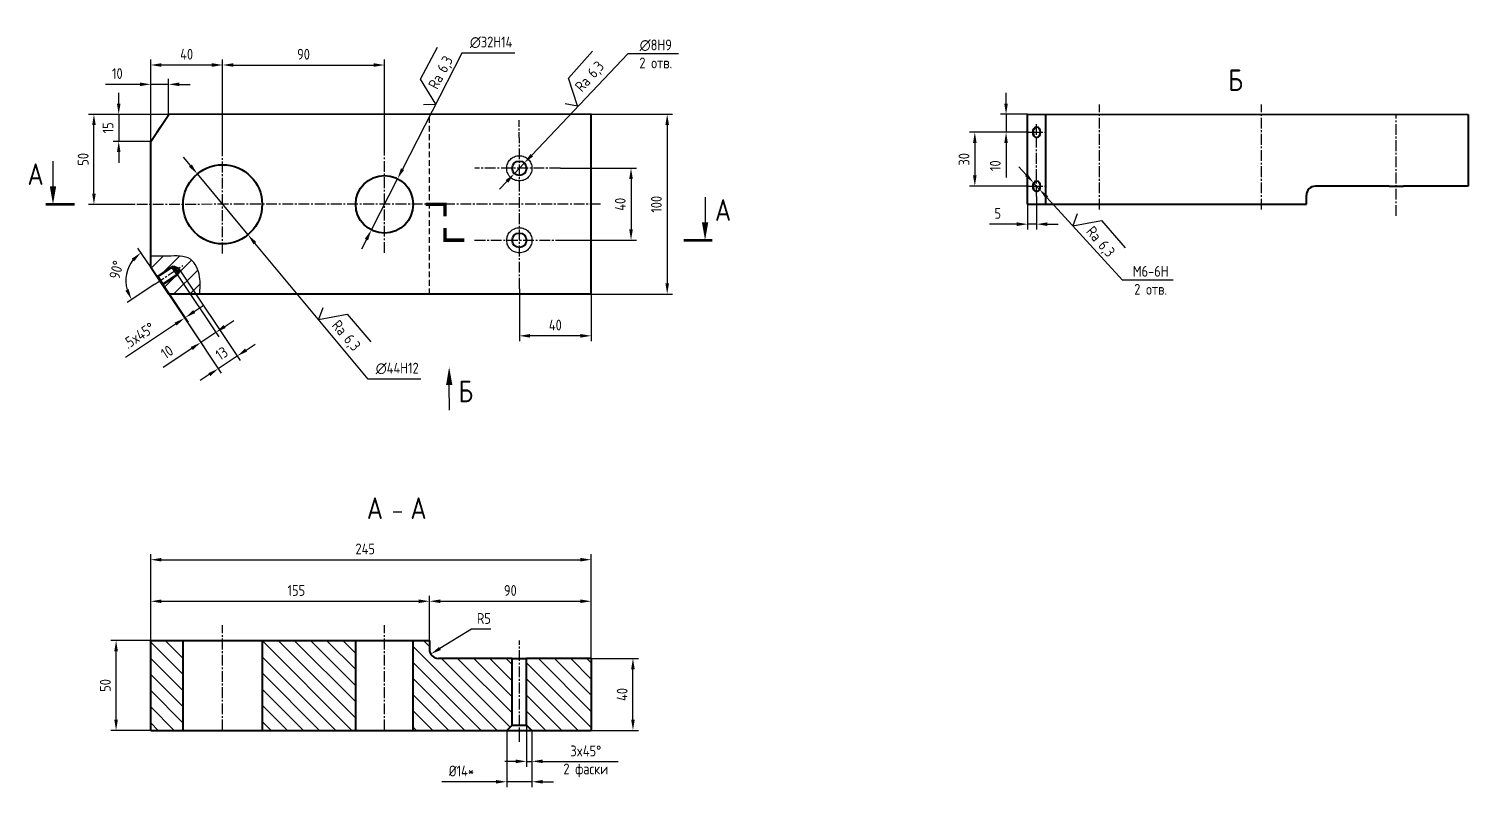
# Model space of a CAD drawing. Header units: millimetres. Extents: x 7762 to 12405, y -3692 to -3213.
# Drawn here: x 9303 to 10103, y -3692 to -3271 of the extents above; entities that cross this region are included whole.
import ezdxf
from ezdxf.enums import TextEntityAlignment as Align

# ---------------------------------------------------------------- set-up
doc = ezdxf.new("R2010")
doc.units = ezdxf.units.MM
doc.linetypes.add('CENTER2', pattern=[1.125, 0.75, -0.125, 0.125, -0.125])
doc.linetypes.add('HIDDEN', pattern=[9.525, 6.35, -3.175])
for name, color, linetype in [('Bord', 1, 'Continuous'), ('CEN2', 5, 'CENTER2'), ('Dim', 7, 'Continuous'), ('Hatch', 250, 'Continuous'), ('Hide', 250, 'HIDDEN'), ('Text', 3, 'Continuous'), ('Textb', 6, 'Continuous')]:
    doc.layers.add(name, color=color, linetype=linetype)
doc.layers.add('Cont', color=6, linetype='Continuous', lineweight=40)
doc.styles.add('GOST2_304', font='cs_gost2304.shx', dxfattribs={"oblique": 15})
doc.styles.add('Style1', font='romans.shx', dxfattribs={"width": 0.8})
doc.dimstyles.new('Dia_2', dxfattribs={"dimscale": 2, "dimtxt": 3, "dimasz": 3, "dimexe": 1.25, "dimexo": 0, "dimgap": 1.5, "dimtad": 2, "dimtoh": 1, "dimtxsty": 'Style1', "dimcen": 2.5, "dimclrt": 3, "dimadec": 0, "dimazin": 0, "dimtfac": 1, "dimtmove": 1, "dimatfit": 3, "dimfxl": 1, "dimarcsym": 0})
doc.dimstyles.new('LIN_2', dxfattribs={"dimscale": 2, "dimtxt": 3, "dimasz": 3, "dimexe": 1.5, "dimexo": 0, "dimgap": 1.5, "dimtad": 1, "dimzin": 13, "dimdsep": 46, "dimtxsty": 'Style1', "dimcen": 0, "dimclrt": 3, "dimadec": 0, "dimazin": 0, "dimtfac": 1, "dimtmove": 0, "dimatfit": 0, "dimfxl": 1, "dimtolj": 1, "dimtzin": 13, "dimarcsym": 0})
pattern_1 = [(135, (9167.9026, -3202.74), (-4.49013, -4.49013), [])]

# ---------------------------------------------------------------- blocks, each defined once
blk = doc.blocks.new('*D167')
at = {"layer": 'Defpoints', "color": 0, "transparency": 16777216}
for p in [(9615.42, -3620.85), (9638.59, -3620.85), (9615.42, -3660.85)]:
    blk.add_point(p, dxfattribs=at)
at = {"layer": 'Dim', "color": 0, "lineweight": -2, "transparency": 16777216}
for p, q in [((9615.42, -3620.85), (9641.59, -3620.85)), ((9638.59, -3654.85), (9638.59, -3626.85)), ((9615.42, -3660.85), (9641.59, -3660.85))]:
    blk.add_line(p, q, dxfattribs=at)
at = {"layer": 'Dim', "color": 0, "transparency": 16777216}
for points in [[(9637.59, -3626.85), (9639.59, -3626.85), (9638.59, -3620.85)], [(9637.59, -3654.85), (9639.59, -3654.85), (9638.59, -3660.85)]]:
    blk.add_solid(points, dxfattribs=at)
at = {"layer": 'Dim', "color": 3, "transparency": 16777216, "insert": (9632.59, -3640.85), "char_height": 6, "attachment_point": 5, "rotation": 90, "style": 'Style1'}
blk.add_mtext('\\A1;40', dxfattribs=at)
blk = doc.blocks.new('*D168')
at = {"layer": 'Defpoints', "color": 0, "transparency": 16777216}
for p in [(9525.42, -3589.06), (9370.42, -3610.85), (9525.42, -3610.85)]:
    blk.add_point(p, dxfattribs=at)
at = {"layer": 'Dim', "color": 0, "lineweight": -2, "transparency": 16777216}
for p, q in [((9370.42, -3610.85), (9370.42, -3586.06)), ((9376.42, -3589.06), (9519.42, -3589.06)), ((9525.42, -3610.85), (9525.42, -3586.06))]:
    blk.add_line(p, q, dxfattribs=at)
at = {"layer": 'Dim', "color": 0, "transparency": 16777216}
for points in [[(9376.42, -3588.06), (9376.42, -3590.06), (9370.42, -3589.06)], [(9519.42, -3588.06), (9519.42, -3590.06), (9525.42, -3589.06)]]:
    blk.add_solid(points, dxfattribs=at)
at = {"layer": 'Dim', "color": 3, "transparency": 16777216, "insert": (9451.41, -3583.06), "char_height": 6, "attachment_point": 5, "style": 'Style1'}
blk.add_mtext('\\A1;155', dxfattribs=at)
blk = doc.blocks.new('*D169')
at = {"layer": 'Defpoints', "color": 0, "transparency": 16777216}
for p in [(9351.18, -3610.85), (9370.42, -3610.85), (9370.42, -3660.85)]:
    blk.add_point(p, dxfattribs=at)
at = {"layer": 'Dim', "color": 0, "lineweight": -2, "transparency": 16777216}
for p, q in [((9370.42, -3610.85), (9348.18, -3610.85)), ((9351.18, -3654.85), (9351.18, -3616.85)), ((9370.42, -3660.85), (9348.18, -3660.85))]:
    blk.add_line(p, q, dxfattribs=at)
at = {"layer": 'Dim', "color": 0, "transparency": 16777216}
for points in [[(9350.18, -3616.85), (9352.18, -3616.85), (9351.18, -3610.85)], [(9350.18, -3654.85), (9352.18, -3654.85), (9351.18, -3660.85)]]:
    blk.add_solid(points, dxfattribs=at)
at = {"layer": 'Dim', "color": 3, "transparency": 16777216, "insert": (9345.18, -3635.85), "char_height": 6, "attachment_point": 5, "rotation": 90, "style": 'Style1'}
blk.add_mtext('\\A1;50', dxfattribs=at)
blk = doc.blocks.new('*D170')
at = {"layer": 'Defpoints', "color": 0, "transparency": 16777216}
for p in [(9615.42, -3589.06), (9525.42, -3610.85), (9615.42, -3620.85)]:
    blk.add_point(p, dxfattribs=at)
at = {"layer": 'Dim', "color": 0, "lineweight": -2, "transparency": 16777216}
for p, q in [((9525.42, -3610.85), (9525.42, -3586.06)), ((9531.42, -3589.06), (9609.42, -3589.06)), ((9615.42, -3620.85), (9615.42, -3586.06))]:
    blk.add_line(p, q, dxfattribs=at)
at = {"layer": 'Dim', "color": 0, "transparency": 16777216}
for points in [[(9531.42, -3588.06), (9531.42, -3590.06), (9525.42, -3589.06)], [(9609.42, -3588.06), (9609.42, -3590.06), (9615.42, -3589.06)]]:
    blk.add_solid(points, dxfattribs=at)
at = {"layer": 'Dim', "color": 3, "transparency": 16777216, "insert": (9570.42, -3583.06), "char_height": 6, "attachment_point": 5, "style": 'Style1'}
blk.add_mtext('\\A1;90', dxfattribs=at)
blk = doc.blocks.new('*D171')
at = {"layer": 'Defpoints', "color": 0, "transparency": 16777216}
for p in [(9615.42, -3565.97), (9370.42, -3610.85), (9615.42, -3620.85)]:
    blk.add_point(p, dxfattribs=at)
at = {"layer": 'Dim', "color": 0, "lineweight": -2, "transparency": 16777216}
for p, q in [((9370.42, -3610.85), (9370.42, -3562.97)), ((9376.42, -3565.97), (9609.42, -3565.97)), ((9615.42, -3620.85), (9615.42, -3562.97))]:
    blk.add_line(p, q, dxfattribs=at)
at = {"layer": 'Dim', "color": 0, "transparency": 16777216}
for points in [[(9376.42, -3564.97), (9376.42, -3566.97), (9370.42, -3565.97)], [(9609.42, -3564.97), (9609.42, -3566.97), (9615.42, -3565.97)]]:
    blk.add_solid(points, dxfattribs=at)
at = {"layer": 'Dim', "color": 3, "transparency": 16777216, "insert": (9489.71, -3559.97), "char_height": 6, "attachment_point": 5, "style": 'Style1'}
blk.add_mtext('\\A1;245', dxfattribs=at)
blk = doc.blocks.new('*D172')
at = {"layer": 'Defpoints', "color": 0, "transparency": 16777216}
for p in [(9579.42, -3657.85), (9582.42, -3660.85), (9579.42, -3678.02)]:
    blk.add_point(p, dxfattribs=at)
at = {"layer": 'Dim', "color": 0, "lineweight": -2, "transparency": 16777216}
for p, q in [((9579.42, -3657.85), (9579.42, -3681.02)), ((9582.42, -3660.85), (9582.42, -3681.02)), ((9573.42, -3678.02), (9567.42, -3678.02)), ((9579.42, -3678.02), (9582.42, -3678.02)), ((9588.42, -3678.02), (9630.37, -3678.02))]:
    blk.add_line(p, q, dxfattribs=at)
at = {"layer": 'Dim', "color": 0, "transparency": 16777216}
for points in [[(9573.42, -3677.02), (9573.42, -3679.02), (9579.42, -3678.02)], [(9588.42, -3677.02), (9588.42, -3679.02), (9582.42, -3678.02)]]:
    blk.add_solid(points, dxfattribs=at)
at = {"layer": 'Dim', "color": 3, "transparency": 16777216, "insert": (9612.39, -3678.02), "char_height": 6, "attachment_point": 5, "style": 'Style1'}
blk.add_mtext('\\A1;3x45%%D\\P2 фаски', dxfattribs=at)
blk = doc.blocks.new('*D173')
at = {"layer": 'Defpoints', "color": 0, "transparency": 16777216}
for p in [(9568.42, -3660.85), (9582.42, -3660.85), (9568.42, -3689.38)]:
    blk.add_point(p, dxfattribs=at)
at = {"layer": 'Dim', "color": 0, "lineweight": -2, "transparency": 16777216}
for p, q in [((9568.42, -3660.85), (9568.42, -3692.38)), ((9582.42, -3660.85), (9582.42, -3692.38)), ((9562.42, -3689.38), (9532.32, -3689.38)), ((9582.42, -3689.38), (9568.42, -3689.38)), ((9588.42, -3689.38), (9594.42, -3689.38))]:
    blk.add_line(p, q, dxfattribs=at)
at = {"layer": 'Dim', "color": 0, "transparency": 16777216}
for points in [[(9562.42, -3688.38), (9562.42, -3690.38), (9568.42, -3689.38)], [(9588.42, -3688.38), (9588.42, -3690.38), (9582.42, -3689.38)]]:
    blk.add_solid(points, dxfattribs=at)
at = {"layer": 'Dim', "color": 3, "transparency": 16777216, "insert": (9543.21, -3683.38), "char_height": 6, "attachment_point": 5, "style": 'Style1'}
blk.add_mtext('\\A1;%%C14*', dxfattribs=at)
blk = doc.blocks.new('*D174')
at = {"layer": 'Defpoints', "color": 0, "transparency": 16777216}
for p in [(9530.42, -3615.85), (9534.69, -3613.24)]:
    blk.add_point(p, dxfattribs=at)
at = {"layer": 'Dim', "color": 0, "lineweight": -2, "transparency": 16777216}
for p, q in [((9548.82, -3604.63), (9531.28, -3615.32)), ((9559.59, -3604.63), (9548.82, -3604.63))]:
    blk.add_line(p, q, dxfattribs=at)
at = {"layer": 'Dim', "color": 0, "transparency": 16777216}
blk.add_solid([(9530.76, -3614.47), (9531.8, -3616.18), (9526.15, -3618.45)], dxfattribs=at)
at = {"layer": 'Dim', "color": 3, "transparency": 16777216, "insert": (9555.7, -3598.63), "char_height": 6, "attachment_point": 5, "style": 'Style1'}
blk.add_mtext('R5', dxfattribs=at)
blk = doc.blocks.new('*D175')
at = {"layer": 'Defpoints', "color": 0, "transparency": 16777216}
for p in [(9858.06, -3368.47), (9863.06, -3363.94), (9858.06, -3379.53)]:
    blk.add_point(p, dxfattribs=at)
at = {"layer": 'Dim', "color": 0, "lineweight": -2, "transparency": 16777216}
for p, q in [((9858.06, -3368.47), (9858.06, -3382.53)), ((9863.06, -3363.94), (9863.06, -3382.53)), ((9852.06, -3379.53), (9836.86, -3379.53)), ((9863.06, -3379.53), (9858.06, -3379.53)), ((9869.06, -3379.53), (9875.06, -3379.53))]:
    blk.add_line(p, q, dxfattribs=at)
at = {"layer": 'Dim', "color": 0, "transparency": 16777216}
for points in [[(9852.06, -3378.53), (9852.06, -3380.53), (9858.06, -3379.53)], [(9869.06, -3378.53), (9869.06, -3380.53), (9863.06, -3379.53)]]:
    blk.add_solid(points, dxfattribs=at)
at = {"layer": 'Dim', "color": 3, "transparency": 16777216, "insert": (9841.46, -3373.53), "char_height": 6, "attachment_point": 5, "style": 'Style1'}
blk.add_mtext('\\A1;5', dxfattribs=at)
blk = doc.blocks.new('razrez07')
at = {"layer": 'Text'}
blk.add_lwpolyline([(0, 12), (0, 5)], dxfattribs=at)
blk.add_lwpolyline([(0, 0, 0, 1.76, 0), (0, 5, 1.76, 1.76, 0)], format="xyseb", dxfattribs=at)
at = {"layer": 'Text', "const_width": 0.8}
blk.add_lwpolyline([(-2, 0), (6, 0)], dxfattribs=at)
at = {"layer": 'Textb', "style": 'GOST2_304', "oblique": 15}
blk.add_attdef('А', (-7.09, 5.4), '', height=6, dxfattribs=at)
blk = doc.blocks.new('*D176')
at = {"layer": 'Defpoints', "color": 0, "transparency": 16777216}
for p in [(9615.42, -3318.47), (9615.43, -3418.47), (9657.64, -3418.47)]:
    blk.add_point(p, dxfattribs=at)
at = {"layer": 'Dim', "color": 0, "lineweight": -2, "transparency": 16777216}
for p, q in [((9615.42, -3318.47), (9660.64, -3318.47)), ((9657.64, -3324.47), (9657.64, -3412.47)), ((9615.43, -3418.47), (9660.64, -3418.47))]:
    blk.add_line(p, q, dxfattribs=at)
at = {"layer": 'Dim', "color": 0, "transparency": 16777216}
for points in [[(9656.64, -3324.47), (9658.64, -3324.47), (9657.64, -3318.47)], [(9656.64, -3412.47), (9658.64, -3412.47), (9657.64, -3418.47)]]:
    blk.add_solid(points, dxfattribs=at)
at = {"layer": 'Dim', "color": 3, "transparency": 16777216, "insert": (9651.64, -3368.47), "char_height": 6, "attachment_point": 5, "rotation": 90, "style": 'Style1'}
blk.add_mtext('\\A1;100', dxfattribs=at)
blk = doc.blocks.new('*D177')
at = {"layer": 'Defpoints', "color": 0, "transparency": 16777216}
for p in [(9598.24, -3348.47), (9598.18, -3388.47), (9637.53, -3388.47)]:
    blk.add_point(p, dxfattribs=at)
at = {"layer": 'Dim', "color": 0, "lineweight": -2, "transparency": 16777216}
for p, q in [((9598.24, -3348.47), (9640.53, -3348.47)), ((9637.53, -3354.47), (9637.53, -3382.47)), ((9598.18, -3388.47), (9640.53, -3388.47))]:
    blk.add_line(p, q, dxfattribs=at)
at = {"layer": 'Dim', "color": 0, "transparency": 16777216}
for points in [[(9636.53, -3354.47), (9638.53, -3354.47), (9637.53, -3348.47)], [(9636.53, -3382.47), (9638.53, -3382.47), (9637.53, -3388.47)]]:
    blk.add_solid(points, dxfattribs=at)
at = {"layer": 'Dim', "color": 3, "transparency": 16777216, "insert": (9631.53, -3368.47), "char_height": 6, "attachment_point": 5, "rotation": 90, "style": 'Style1'}
blk.add_mtext('\\A1;40', dxfattribs=at)
blk = doc.blocks.new('*D178')
at = {"layer": 'Defpoints', "color": 0, "transparency": 16777216}
for p in [(9396.35, -3351.59), (9424.5, -3385.41)]:
    blk.add_point(p, dxfattribs=at)
at = {"layer": 'Dim', "color": 0, "lineweight": -2, "transparency": 16777216}
for p, q in [((9392.51, -3346.98), (9388.67, -3342.37)), ((9396.35, -3351.59), (9424.5, -3385.41)), ((9491.37, -3465.73), (9428.34, -3390.02)), ((9520.66, -3465.73), (9491.37, -3465.73))]:
    blk.add_line(p, q, dxfattribs=at)
at = {"layer": 'Dim', "color": 0, "transparency": 16777216}
for points in [[(9393.28, -3346.34), (9391.74, -3347.62), (9396.35, -3351.59)], [(9429.11, -3389.38), (9427.57, -3390.66), (9424.5, -3385.41)]]:
    blk.add_solid(points, dxfattribs=at)
at = {"layer": 'Dim', "color": 3, "transparency": 16777216, "insert": (9507.51, -3459.73), "char_height": 6, "attachment_point": 5, "style": 'Style1'}
blk.add_mtext('∅44H12', dxfattribs=at)
blk = doc.blocks.new('*D179')
at = {"layer": 'Defpoints', "color": 0, "transparency": 16777216}
for p in [(9507.73, -3354.25), (9493.13, -3382.72)]:
    blk.add_point(p, dxfattribs=at)
at = {"layer": 'Dim', "color": 0, "lineweight": -2, "transparency": 16777216}
for p, q in [((9543.48, -3284.51), (9510.46, -3348.91)), ((9572.99, -3284.51), (9543.48, -3284.51)), ((9493.13, -3382.72), (9507.73, -3354.25)), ((9490.39, -3388.06), (9487.66, -3393.4))]:
    blk.add_line(p, q, dxfattribs=at)
at = {"layer": 'Dim', "color": 0, "transparency": 16777216}
for points in [[(9509.57, -3348.45), (9511.35, -3349.36), (9507.73, -3354.25)], [(9489.5, -3387.61), (9491.28, -3388.52), (9493.13, -3382.72)]]:
    blk.add_solid(points, dxfattribs=at)
at = {"layer": 'Dim', "color": 3, "transparency": 16777216, "insert": (9559.73, -3278.51), "char_height": 6, "attachment_point": 5, "style": 'Style1'}
blk.add_mtext('∅32H14', dxfattribs=at)
blk = doc.blocks.new('*D180')
at = {"layer": 'Defpoints', "color": 0, "transparency": 16777216}
for p in [(9578.18, -3345.57), (9572.66, -3351.38)]:
    blk.add_point(p, dxfattribs=at)
at = {"layer": 'Dim', "color": 0, "lineweight": -2, "transparency": 16777216}
for p, q in [((9635.71, -3284.92), (9582.31, -3341.22)), ((9663.86, -3284.92), (9635.71, -3284.92)), ((9572.66, -3351.38), (9578.18, -3345.57)), ((9568.53, -3355.74), (9564.4, -3360.09))]:
    blk.add_line(p, q, dxfattribs=at)
at = {"layer": 'Dim', "color": 0, "transparency": 16777216}
for points in [[(9581.58, -3340.53), (9583.03, -3341.9), (9578.18, -3345.57)], [(9567.81, -3355.05), (9569.26, -3356.42), (9572.66, -3351.38)]]:
    blk.add_solid(points, dxfattribs=at)
at = {"layer": 'Dim', "color": 3, "transparency": 16777216, "insert": (9651.29, -3284.92), "char_height": 6, "attachment_point": 5, "style": 'Style1'}
blk.add_mtext('∅8H9\\P2 отв.', dxfattribs=at)
blk = doc.blocks.new('*D154')
at = {"layer": 'Defpoints', "color": 0, "transparency": 16777216}
for p in [(9575.43, -3415.43), (9615.43, -3418.47), (9575.43, -3441.58)]:
    blk.add_point(p, dxfattribs=at)
at = {"layer": 'Dim', "color": 0, "lineweight": -2, "transparency": 16777216}
for p, q in [((9575.43, -3415.43), (9575.43, -3444.58)), ((9615.43, -3418.47), (9615.43, -3444.58)), ((9609.43, -3441.58), (9581.43, -3441.58))]:
    blk.add_line(p, q, dxfattribs=at)
at = {"layer": 'Dim', "color": 0, "transparency": 16777216}
for points in [[(9581.43, -3440.58), (9581.43, -3442.58), (9575.43, -3441.58)], [(9609.43, -3440.58), (9609.43, -3442.58), (9615.43, -3441.58)]]:
    blk.add_solid(points, dxfattribs=at)
at = {"layer": 'Dim', "color": 3, "transparency": 16777216, "insert": (9595.43, -3435.58), "char_height": 6, "attachment_point": 5, "style": 'Style1'}
blk.add_mtext('\\A1;40', dxfattribs=at)
blk = doc.blocks.new('sherISO_03')
at = {"layer": 'Text'}
blk.add_line((4.04, 7), (14.12, 7), dxfattribs=at)
blk.add_lwpolyline([(-1.73, 3), (0, 0), (4.04, 7)], dxfattribs=at)
at = {"layer": 'Text', "style": 'Style1', "width": 0.8}
blk.add_text('Ra', height=3, dxfattribs=at).set_placement((3.58, 1.5))
blk.add_attdef('6,3', (8.73, 1.5), '', height=3, dxfattribs=at)
blk = doc.blocks.new('*D155')
at = {"layer": 'Defpoints', "color": 0, "transparency": 16777216}
for p in [(9376.81, -3413.08), (9377.23, -3412.81), (9389.25, -3431.72)]:
    blk.add_point(p, dxfattribs=at)
at = {"layer": 'Dim', "color": 0, "lineweight": -2, "transparency": 16777216}
for p, q in [((9376.81, -3413.08), (9390.92, -3434.21)), ((9377.23, -3412.81), (9391.33, -3433.94)), ((9394.65, -3428.11), (9399.65, -3424.78)), ((9389.66, -3431.44), (9389.25, -3431.72)), ((9384.26, -3435.05), (9356.38, -3453.65))]:
    blk.add_line(p, q, dxfattribs=at)
at = {"layer": 'Dim', "color": 0, "transparency": 16777216}
for points in [[(9383.71, -3434.22), (9384.82, -3435.88), (9389.25, -3431.72)], [(9394.1, -3427.28), (9395.21, -3428.94), (9389.66, -3431.44)]]:
    blk.add_solid(points, dxfattribs=at)
at = {"layer": 'Dim', "color": 3, "transparency": 16777216, "insert": (9363.91, -3441.41), "char_height": 6, "attachment_point": 5, "rotation": 33.71781, "style": 'Style1'}
blk.add_mtext('\\A1;.5x45%%D', dxfattribs=at)
blk = doc.blocks.new('*D156')
at = {"layer": 'Defpoints', "color": 0, "transparency": 16777216}
for p in [(9385.13, -3407.53), (9376.81, -3413.08), (9398.27, -3445.26)]:
    blk.add_point(p, dxfattribs=at)
at = {"layer": 'Dim', "color": 0, "lineweight": -2, "transparency": 16777216}
for p, q in [((9385.13, -3407.53), (9408.25, -3442.21)), ((9376.81, -3413.08), (9399.93, -3447.75)), ((9411.58, -3436.38), (9416.57, -3433.05)), ((9406.59, -3439.71), (9398.27, -3445.26)), ((9393.28, -3448.58), (9377.4, -3459.17))]:
    blk.add_line(p, q, dxfattribs=at)
at = {"layer": 'Dim', "color": 0, "transparency": 16777216}
for points in [[(9411.02, -3435.55), (9412.13, -3437.21), (9406.59, -3439.71)], [(9392.72, -3447.75), (9393.83, -3449.42), (9398.27, -3445.26)]]:
    blk.add_solid(points, dxfattribs=at)
at = {"layer": 'Dim', "color": 3, "transparency": 16777216, "insert": (9379.51, -3450.55), "char_height": 6, "attachment_point": 5, "rotation": 33.69774, "style": 'Style1'}
blk.add_mtext('\\A1;10', dxfattribs=at)
blk = doc.blocks.new('*D157')
at = {"layer": 'Defpoints', "color": 0, "transparency": 16777216}
for p in [(9385.89, -3404.02), (9375.43, -3411), (9408.01, -3459.82)]:
    blk.add_point(p, dxfattribs=at)
at = {"layer": 'Dim', "color": 0, "lineweight": -2, "transparency": 16777216}
for p, q in [((9385.89, -3404.02), (9420.13, -3455.34)), ((9375.43, -3411), (9409.67, -3462.32)), ((9423.46, -3449.51), (9428.45, -3446.18)), ((9418.47, -3452.84), (9408.01, -3459.82)), ((9403.02, -3463.15), (9398.03, -3466.48))]:
    blk.add_line(p, q, dxfattribs=at)
at = {"layer": 'Dim', "color": 0, "transparency": 16777216}
for points in [[(9422.9, -3448.68), (9424.01, -3450.34), (9418.47, -3452.84)], [(9402.46, -3462.32), (9403.57, -3463.98), (9408.01, -3459.82)]]:
    blk.add_solid(points, dxfattribs=at)
at = {"layer": 'Dim', "color": 3, "transparency": 16777216, "insert": (9409.91, -3451.34), "char_height": 6, "attachment_point": 5, "rotation": 33.71781, "style": 'Style1'}
blk.add_mtext('\\A1;13', dxfattribs=at)
blk = doc.blocks.new('ZNAK19')
at = {"layer": 'Text', "style": 'Style1', "width": 0.8}
blk.add_attdef('1', (4.28, -0.84), '', height=3, dxfattribs=at)
at = {"layer": 'Textb', "style": 'Style1', "width": 0.8}
blk.add_attdef('А', text='', height=6, dxfattribs=at).set_placement((4.2, 0.54), align=Align.RIGHT)
blk = doc.blocks.new('ZNAK18')
at = {"layer": 'Textb'}
blk.add_line((6.83, 2.36), (9.27, 2.36), dxfattribs=at)
at = {"layer": 'Text', "style": 'Style1', "width": 0.8}
for p in [(3.82, -1.01), (15.94, -1.01)]:
    blk.add_attdef('1', p, '', height=3, dxfattribs=at)
at = {"layer": 'Textb', "style": 'Style1', "width": 0.8}
for p in [(4.02, 0.37), (16.14, 0.37)]:
    blk.add_attdef('А', text='', height=6, dxfattribs=at).set_placement(p, align=Align.RIGHT)
blk = doc.blocks.new('*D158')
at = {"layer": 'Defpoints', "color": 0, "transparency": 16777216}
for p in [(9380.42, -3318.5), (9352.65, -3333.5), (9370.42, -3333.5)]:
    blk.add_point(p, dxfattribs=at)
at = {"layer": 'Dim', "color": 0, "lineweight": -2, "transparency": 16777216}
for p, q in [((9352.65, -3312.5), (9352.65, -3306.5)), ((9380.42, -3318.5), (9349.65, -3318.5)), ((9352.65, -3318.5), (9352.65, -3333.5)), ((9370.42, -3333.5), (9349.65, -3333.5)), ((9352.65, -3339.5), (9352.65, -3345.5))]:
    blk.add_line(p, q, dxfattribs=at)
at = {"layer": 'Dim', "color": 0, "transparency": 16777216}
for points in [[(9351.65, -3312.5), (9353.65, -3312.5), (9352.65, -3318.5)], [(9351.65, -3339.5), (9353.65, -3339.5), (9352.65, -3333.5)]]:
    blk.add_solid(points, dxfattribs=at)
at = {"layer": 'Dim', "color": 3, "transparency": 16777216, "insert": (9346.65, -3326), "char_height": 6, "attachment_point": 5, "rotation": 90, "style": 'Style1'}
blk.add_mtext('\\A1;15', dxfattribs=at)
blk = doc.blocks.new('*D159')
at = {"layer": 'Defpoints', "color": 0, "transparency": 16777216}
for p in [(9380.42, -3301.83), (9380.42, -3318.5), (9370.42, -3333.5)]:
    blk.add_point(p, dxfattribs=at)
at = {"layer": 'Dim', "color": 0, "lineweight": -2, "transparency": 16777216}
for p, q in [((9364.42, -3301.83), (9345.33, -3301.83)), ((9370.42, -3333.5), (9370.42, -3298.83)), ((9380.42, -3301.83), (9370.42, -3301.83)), ((9380.42, -3318.5), (9380.42, -3298.83)), ((9386.42, -3301.83), (9392.42, -3301.83))]:
    blk.add_line(p, q, dxfattribs=at)
at = {"layer": 'Dim', "color": 0, "transparency": 16777216}
for points in [[(9364.42, -3300.83), (9364.42, -3302.83), (9370.42, -3301.83)], [(9386.42, -3300.83), (9386.42, -3302.83), (9380.42, -3301.83)]]:
    blk.add_solid(points, dxfattribs=at)
at = {"layer": 'Dim', "color": 3, "transparency": 16777216, "insert": (9351.88, -3295.83), "char_height": 6, "attachment_point": 5, "style": 'Style1'}
blk.add_mtext('\\A1;10', dxfattribs=at)
blk = doc.blocks.new('*D160')
at = {"layer": 'Defpoints', "color": 0, "transparency": 16777216}
for p in [(9370.42, -3291.08), (9370.42, -3333.5), (9410.42, -3341.21)]:
    blk.add_point(p, dxfattribs=at)
at = {"layer": 'Dim', "color": 0, "lineweight": -2, "transparency": 16777216}
for p, q in [((9370.42, -3333.5), (9370.42, -3288.08)), ((9410.42, -3341.21), (9410.42, -3288.08)), ((9404.42, -3291.08), (9376.42, -3291.08))]:
    blk.add_line(p, q, dxfattribs=at)
at = {"layer": 'Dim', "color": 0, "transparency": 16777216}
for points in [[(9376.42, -3290.08), (9376.42, -3292.08), (9370.42, -3291.08)], [(9404.42, -3290.08), (9404.42, -3292.08), (9410.42, -3291.08)]]:
    blk.add_solid(points, dxfattribs=at)
at = {"layer": 'Dim', "color": 3, "transparency": 16777216, "insert": (9390.42, -3285.08), "char_height": 6, "attachment_point": 5, "style": 'Style1'}
blk.add_mtext('\\A1;40', dxfattribs=at)
blk = doc.blocks.new('*D161')
at = {"layer": 'Defpoints', "color": 0, "transparency": 16777216}
for p in [(9338.88, -3318.5), (9380.42, -3318.5), (9361.87, -3368.5)]:
    blk.add_point(p, dxfattribs=at)
at = {"layer": 'Dim', "color": 0, "lineweight": -2, "transparency": 16777216}
for p, q in [((9380.42, -3318.5), (9335.88, -3318.5)), ((9338.88, -3362.5), (9338.88, -3324.5)), ((9361.87, -3368.5), (9335.88, -3368.5))]:
    blk.add_line(p, q, dxfattribs=at)
at = {"layer": 'Dim', "color": 0, "transparency": 16777216}
for points in [[(9337.88, -3324.5), (9339.88, -3324.5), (9338.88, -3318.5)], [(9337.88, -3362.5), (9339.88, -3362.5), (9338.88, -3368.5)]]:
    blk.add_solid(points, dxfattribs=at)
at = {"layer": 'Dim', "color": 3, "transparency": 16777216, "insert": (9332.88, -3343.5), "char_height": 6, "attachment_point": 5, "rotation": 90, "style": 'Style1'}
blk.add_mtext('\\A1;50', dxfattribs=at)
blk = doc.blocks.new('*D162')
at = {"layer": 'Defpoints', "color": 0, "transparency": 16777216}
for p in [(9500.42, -3291.08), (9410.42, -3341.21), (9500.42, -3340.86)]:
    blk.add_point(p, dxfattribs=at)
at = {"layer": 'Dim', "color": 0, "lineweight": -2, "transparency": 16777216}
for p, q in [((9410.42, -3341.21), (9410.42, -3288.08)), ((9500.42, -3340.86), (9500.42, -3288.08)), ((9416.42, -3291.08), (9494.42, -3291.08))]:
    blk.add_line(p, q, dxfattribs=at)
at = {"layer": 'Dim', "color": 0, "transparency": 16777216}
for points in [[(9416.42, -3290.08), (9416.42, -3292.08), (9410.42, -3291.08)], [(9494.42, -3290.08), (9494.42, -3292.08), (9500.42, -3291.08)]]:
    blk.add_solid(points, dxfattribs=at)
at = {"layer": 'Dim', "color": 3, "transparency": 16777216, "insert": (9455.42, -3285.08), "char_height": 6, "attachment_point": 5, "style": 'Style1'}
blk.add_mtext('\\A1;90', dxfattribs=at)
blk = doc.blocks.new('*D163')
at = {"layer": 'Defpoints', "color": 0, "transparency": 16777216}
for p in [(9370.43, -3403.5), (9388.3, -3402.41), (9356.64, -3412.22), (9372.74, -3412.8), (9380.43, -3418.5)]:
    blk.add_point(p, dxfattribs=at)
at = {"layer": 'Dim', "color": 0, "lineweight": -2, "transparency": 16777216}
for p, q in [((9370.43, -3403.5), (9363.32, -3392.84)), ((9372.74, -3412.8), (9357.27, -3423.12))]:
    blk.add_line(p, q, dxfattribs=at)
blk.add_arc((9375.43, -3411), 18.83, 142.03179, 195.38377, dxfattribs=at)
at = {"layer": 'Dim', "color": 0, "transparency": 16777216}
for points in [[(9359.9, -3398.68), (9361.26, -3400.15), (9364.98, -3395.33)], [(9358.18, -3415.58), (9356.36, -3416.41), (9359.76, -3421.45)]]:
    blk.add_solid(points, dxfattribs=at)
at = {"layer": 'Dim', "color": 3, "transparency": 16777216, "insert": (9351.37, -3404.85), "char_height": 6, "attachment_point": 5, "rotation": 75.66393, "style": 'Style1'}
blk.add_mtext('\\A1;90°', dxfattribs=at)
blk = doc.blocks.new('*D164')
at = {"layer": 'Defpoints', "color": 0, "transparency": 16777216}
for p in [(9858.06, -3318.47), (9846.06, -3328.47), (9858.51, -3328.47)]:
    blk.add_point(p, dxfattribs=at)
at = {"layer": 'Dim', "color": 0, "lineweight": -2, "transparency": 16777216}
for p, q in [((9846.06, -3312.47), (9846.06, -3306.47)), ((9858.06, -3318.47), (9843.06, -3318.47)), ((9846.06, -3318.47), (9846.06, -3328.47)), ((9858.51, -3328.47), (9843.06, -3328.47)), ((9846.06, -3334.47), (9846.06, -3353.56))]:
    blk.add_line(p, q, dxfattribs=at)
at = {"layer": 'Dim', "color": 0, "transparency": 16777216}
for points in [[(9845.06, -3312.47), (9847.06, -3312.47), (9846.06, -3318.47)], [(9845.06, -3334.47), (9847.06, -3334.47), (9846.06, -3328.47)]]:
    blk.add_solid(points, dxfattribs=at)
at = {"layer": 'Dim', "color": 3, "transparency": 16777216, "insert": (9840.06, -3347.01), "char_height": 6, "attachment_point": 5, "rotation": 90, "style": 'Style1'}
blk.add_mtext('\\A1;10', dxfattribs=at)
blk = doc.blocks.new('*D165')
at = {"layer": 'Defpoints', "color": 0, "transparency": 16777216}
for p in [(9858.51, -3328.47), (9828.69, -3358.47), (9858.51, -3358.47)]:
    blk.add_point(p, dxfattribs=at)
at = {"layer": 'Dim', "color": 0, "lineweight": -2, "transparency": 16777216}
for p, q in [((9858.51, -3328.47), (9825.69, -3328.47)), ((9828.69, -3334.47), (9828.69, -3352.47)), ((9858.51, -3358.47), (9825.69, -3358.47))]:
    blk.add_line(p, q, dxfattribs=at)
at = {"layer": 'Dim', "color": 0, "transparency": 16777216}
for points in [[(9827.69, -3334.47), (9829.69, -3334.47), (9828.69, -3328.47)], [(9827.69, -3352.47), (9829.69, -3352.47), (9828.69, -3358.47)]]:
    blk.add_solid(points, dxfattribs=at)
at = {"layer": 'Dim', "color": 3, "transparency": 16777216, "insert": (9822.69, -3343.47), "char_height": 6, "attachment_point": 5, "rotation": 90, "style": 'Style1'}
blk.add_mtext('\\A1;30', dxfattribs=at)
blk = doc.blocks.new('*D166')
at = {"layer": 'Defpoints', "color": 0, "transparency": 16777216}
for p in [(9861.35, -3356.53), (9864.73, -3360.22)]:
    blk.add_point(p, dxfattribs=at)
at = {"layer": 'Dim', "color": 0, "lineweight": -2, "transparency": 16777216}
for p, q in [((9857.3, -3352.1), (9853.25, -3347.67)), ((9861.35, -3356.53), (9864.73, -3360.22)), ((9910.9, -3410.7), (9868.78, -3364.64)), ((9939.04, -3410.7), (9910.9, -3410.7))]:
    blk.add_line(p, q, dxfattribs=at)
at = {"layer": 'Dim', "color": 0, "transparency": 16777216}
for points in [[(9858.04, -3351.43), (9856.57, -3352.77), (9861.35, -3356.53)], [(9869.52, -3363.97), (9868.04, -3365.32), (9864.73, -3360.22)]]:
    blk.add_solid(points, dxfattribs=at)
at = {"layer": 'Dim', "color": 3, "transparency": 16777216, "insert": (9926.47, -3410.7), "char_height": 6, "attachment_point": 5, "style": 'Style1'}
blk.add_mtext('M6-6H\\P2 отв.', dxfattribs=at)

msp = doc.modelspace()

# ---------------------------------------------------------------- hatches: boundary and pattern name
at = {"layer": 'Hatch'}
h = msp.add_hatch(dxfattribs=at)
h.set_pattern_fill('ANSI31', color=256, scale=2)
h.set_pattern_definition([(45, (9167.9026, -3202.74), (-4.49013, 4.49013), [])])
edge = h.paths.add_edge_path()
edge.add_spline(control_points=[(9397.656, -3418.5), (9397.927, -3415.314), (9398.504, -3408.517), (9393.488, -3396.45), (9380.788, -3397.438), (9373.56, -3397.328), (9370.427, -3397.28)], knot_values=[0.0023458, 0.0023458, 0.0023458, 0.0023458, 9.7140175, 20.7265987, 33.3253019, 42.961027, 42.961027, 42.961027, 42.961027], degree=3, periodic=0)
edge.add_line((9370.427, -3397.28), (9370.428, -3403.504))
edge.add_line((9370.428, -3403.504), (9373.763, -3408.506))
edge.add_line((9373.763, -3408.506), (9382.076, -3402.958))
edge.add_line((9382.076, -3402.958), (9382.354, -3403.374))
edge.add_line((9382.354, -3403.374), (9383.186, -3402.819))
edge.add_line((9383.186, -3402.819), (9385.887, -3404.021))
edge.add_line((9385.887, -3404.021), (9385.961, -3406.978))
edge.add_line((9385.961, -3406.978), (9385.13, -3407.533))
edge.add_line((9385.13, -3407.533), (9385.407, -3407.949))
edge.add_line((9385.407, -3407.949), (9377.092, -3413.498))
edge.add_line((9377.092, -3413.498), (9380.43, -3418.502))
edge.add_line((9380.43, -3418.502), (9397.656, -3418.5))
h = msp.add_hatch(dxfattribs=at)
h.set_pattern_fill('ANSI31', color=256, scale=2, angle=90)
h.set_pattern_definition(pattern_1)
h.paths.add_polyline_path([(9370.423, -3610.845), (9370.423, -3660.845), (9388.418, -3660.845), (9388.418, -3610.845)])
h = msp.add_hatch(dxfattribs=at)
h.set_pattern_fill('ANSI31', color=256, scale=2, angle=90)
h.set_pattern_definition(pattern_1)
h.paths.add_polyline_path([(9484.423, -3660.845), (9484.423, -3610.845), (9432.418, -3610.845), (9432.418, -3660.845)])
h = msp.add_hatch(dxfattribs=at)
h.set_pattern_fill('ANSI31', color=256, scale=2, angle=90)
h.set_pattern_definition(pattern_1)
edge = h.paths.add_edge_path()
edge.add_line((9568.423, -3660.845), (9571.423, -3657.845))
edge.add_line((9571.423, -3657.845), (9571.423, -3620.845))
edge.add_line((9571.423, -3620.845), (9530.423, -3620.845))
edge.add_arc((9530.423, -3615.845), 5, 180, 270, ccw=False)
edge.add_line((9525.423, -3615.845), (9525.423, -3610.845))
edge.add_line((9525.423, -3610.845), (9516.423, -3610.845))
edge.add_line((9516.423, -3610.845), (9516.423, -3660.845))
edge.add_line((9516.423, -3660.845), (9568.423, -3660.845))
h = msp.add_hatch(dxfattribs=at)
h.set_pattern_fill('ANSI31', color=256, scale=2, angle=90)
h.set_pattern_definition(pattern_1)
h.paths.add_polyline_path([(9582.423, -3660.845), (9615.423, -3660.845), (9615.423, -3620.845), (9579.423, -3620.845), (9579.423, -3657.845)])

# ---------------------------------------------------------------- linework, layer by layer
at = {"color": 3, "const_width": 2}
for points in [[(9523.401, -3368.483), (9534.091, -3368.482), (9534.092, -3375.243)], [(9544.801, -3388.48), (9534.094, -3388.481), (9534.092, -3381.615)]]:
    msp.add_lwpolyline(points, dxfattribs=at)
at = {"layer": 'Bord'}
for p, q in [((9373.759, -3408.509), (9382.076, -3402.958)), ((9385.407, -3407.949), (9377.089, -3413.5))]:
    msp.add_line(p, q, dxfattribs=at)
for centre in [(9863.057, -3328.471), (9863.057, -3358.471)]:
    msp.add_ellipse(centre, major_axis=(0, 2.8), ratio=0.6428571, start_param=0, end_param=4.712389, dxfattribs=at)
msp.add_open_spline([(9397.656, -3418.502), (9397.927, -3415.316), (9398.504, -3408.518), (9393.488, -3396.45), (9380.788, -3397.438), (9373.56, -3397.328), (9370.427, -3397.28)], degree=3, knots=[0, 0, 0, 0, 9.7140175, 20.7265987, 33.3253019, 42.961027, 42.961027, 42.961027, 42.961027], dxfattribs=at)
at = {"layer": 'CEN2', "ltscale": 8}
for p, q in [((9898.057, -3371.373), (9898.057, -3312.949)), ((9988.057, -3371.356), (9988.057, -3312.933)), ((10063.057, -3374.881), (10063.057, -3318.471)), ((9575.429, -3415.43), (9575.417, -3321.807)), ((9858.513, -3328.471), (9867.601, -3328.471)), ((9863.057, -3363.941), (9863.057, -3323.871)), ((9410.427, -3395.789), (9410.419, -3341.207)), ((9500.427, -3395.446), (9500.419, -3340.864)), ((9598.242, -3348.473), (9550.636, -3348.479)), ((9858.513, -3358.471), (9867.601, -3358.471)), ((9620.635, -3368.47), (9361.871, -3368.505)), ((9550.572, -3388.479), (9598.181, -3388.473)), ((9372.74, -3412.795), (9388.3, -3402.411)), ((9410.423, -3660.845), (9410.423, -3602.422)), ((9500.423, -3660.845), (9500.423, -3602.422)), ((9575.423, -3667.256), (9575.423, -3610.845))]:
    msp.add_line(p, q, dxfattribs=at)
at = {"layer": 'Cont'}
for p, q in [((9370.418, -3333.504), (9380.43, -3318.502)), ((9615.416, -3318.471), (9380.416, -3318.502)), ((9615.43, -3418.471), (9615.416, -3318.471)), ((9858.057, -3318.471), (10103.057, -3318.546)), ((9858.057, -3368.471), (9858.057, -3318.471)), ((9868.057, -3318.471), (9868.057, -3368.471)), ((10103.057, -3318.546), (10103.057, -3358.471)), ((9375.424, -3326.003), (9373.759, -3328.498)), ((9375.424, -3326.003), (9377.089, -3323.508)), ((9370.428, -3403.504), (9370.418, -3333.504)), ((10059.057, -3358.471), (10018.057, -3358.471)), ((10059.057, -3358.471), (10067.057, -3358.471)), ((10103.057, -3358.471), (10067.057, -3358.471)), ((9858.057, -3368.471), (10013.057, -3368.471)), ((10013.057, -3368.471), (10013.057, -3363.471)), ((9370.428, -3403.504), (9380.43, -3418.502)), ((9375.424, -3411.004), (9373.759, -3408.509)), ((9373.759, -3408.509), (9374.452, -3408.647)), ((9374.452, -3408.647), (9383.186, -3402.819)), ((9374.452, -3408.647), (9377.228, -3412.806)), ((9377.228, -3412.806), (9385.961, -3406.978)), ((9382.076, -3402.958), (9385.407, -3407.949)), ((9385.961, -3406.978), (9383.186, -3402.819)), ((9383.186, -3402.819), (9385.887, -3404.021)), ((9385.887, -3404.021), (9385.961, -3406.978)), ((9375.424, -3411.004), (9377.089, -3413.5)), ((9377.089, -3413.5), (9377.228, -3412.806)), ((9615.43, -3418.471), (9380.43, -3418.502)), ((9370.423, -3610.845), (9525.423, -3610.845)), ((9370.423, -3660.845), (9370.423, -3610.845)), ((9388.418, -3660.845), (9388.418, -3610.845)), ((9432.418, -3610.845), (9432.418, -3660.845)), ((9484.423, -3660.845), (9484.423, -3610.845)), ((9516.423, -3660.845), (9516.423, -3610.845)), ((9525.423, -3610.845), (9525.423, -3615.845)), ((9571.423, -3620.845), (9530.423, -3620.845)), ((9571.423, -3657.845), (9571.423, -3620.845)), ((9571.423, -3620.845), (9579.423, -3620.845)), ((9615.423, -3620.845), (9579.423, -3620.845)), ((9579.423, -3657.845), (9579.423, -3620.845)), ((9615.423, -3620.845), (9615.423, -3660.845)), ((9568.423, -3660.845), (9571.423, -3657.845)), ((9571.423, -3657.845), (9579.423, -3657.845)), ((9582.423, -3660.845), (9579.423, -3657.845)), ((9370.423, -3660.845), (9615.423, -3660.845))]:
    msp.add_line(p, q, dxfattribs=at)
for centre, radius in [((9575.42, -3348.476), 4.007), ((9410.423, -3368.498), 22), ((9500.428, -3368.486), 16), ((9575.426, -3388.476), 4.002)]:
    msp.add_circle(centre, radius, dxfattribs=at)
for centre, start, end in [((10018.057, -3363.471), 90, 180), ((9530.423, -3615.845), 180, 270)]:
    msp.add_arc(centre, 5, start, end, dxfattribs=at)
for centre in [(9863.057, -3328.471), (9863.057, -3358.471)]:
    msp.add_ellipse(centre, major_axis=(0, -3), ratio=0.6666667, start_param=-3.141592653589793, end_param=3.141592653589793, dxfattribs=at)
at = {"layer": 'Hide', "ltscale": 0.5}
msp.add_line((9525.43, -3418.483), (9525.416, -3318.483), dxfattribs=at)
at = {"layer": 'Hide', "ltscale": 10}
for centre, radius in [((9575.42, -3348.476), 7.007), ((9575.426, -3388.476), 7.002)]:
    msp.add_circle(centre, radius, dxfattribs=at)
at = {"layer": 'Text'}
msp.add_lwpolyline([(9536.386, -3458.913, 0, 3.52, 0), (9536.439, -3468.912, 3.52, 3.52, 0)], format="xyseb", dxfattribs=at)
msp.add_lwpolyline([(9536.513, -3482.912), (9536.439, -3468.912)], dxfattribs=at)

# ---------------------------------------------------------------- block references
ref = msp.add_blockref('razrez07', (9316.1, -3368.524), dxfattribs=dict(xscale=2, yscale=2, zscale=2, rotation=0.0076774152159952))
ref.add_attrib('А', 'A', (9301.927, -3357.726), dxfattribs={"layer": 'Textb', "height": 12, "rotation": 0.007677, "style": 'Style1', "width": 0.8})
ref = msp.add_blockref('razrez07', (9678.707, -3388.473), dxfattribs=dict(xscale=-2, yscale=2, zscale=2, rotation=0.007677415210452))
ref.add_attrib('А', 'A', (9684.191, -3377.672), dxfattribs={"layer": 'Textb', "height": 12, "rotation": 0.007677, "style": 'Style1', "width": 0.8})
at = {"layer": 'Cont'}
for p, xscale, yscale, zscale, rotation in [((9529, -3312.747), 1.999999999999999, 1.999999999999999, 1.999999999999999, 61.84995276539493), ((9607.778, -3313.829), 2, 2, 2, 48.28686917232148), ((9883.266, -3380.4), 1.999999999999998, 1.999999999999998, 1.999999999999998, 310.6618428718029), ((9463.771, -3432.578), 1.999999999999998, 1.999999999999998, 1.999999999999998, 310.6618428718029)]:
    msp.add_blockref('sherISO_03', p, dxfattribs=dict(at, xscale=xscale, yscale=yscale, zscale=zscale, rotation=rotation)).add_auto_attribs({'6,3': '6,3'})
ref = msp.add_blockref('ZNAK19', (9969.45, -3306.577), dxfattribs=dict(at, xscale=2, yscale=2, zscale=2))
ref.add_attrib('А', 'Б', dxfattribs={"layer": 'Textb', "height": 12, "style": 'Style1', "width": 0.8}).set_placement((9977.845, -3305.494), align=Align.RIGHT)
ref = msp.add_blockref('ZNAK18', (9491.566, -3544.088), dxfattribs=dict(at, xscale=2, yscale=2, zscale=2))
ref.add_attrib('А', 'А', dxfattribs={"layer": 'Textb', "height": 12, "style": 'Style1', "width": 0.8}).set_placement((9499.609, -3543.343), align=Align.RIGHT)
ref.add_attrib('А', 'А', dxfattribs={"layer": 'Textb', "height": 12, "style": 'Style1', "width": 0.8}).set_placement((9523.849, -3543.343), align=Align.RIGHT)

# ---------------------------------------------------------------- texts
at = {"layer": 'Textb', "style": 'Style1', "width": 0.8}
msp.add_attdef('Б', (9541.554, -3478.46), 'Б', height=12, dxfattribs=at)

# ---------------------------------------------------------------- dimensions: what is measured, and where the dimension line sits
at = {"layer": 'Dim'}
for p1, p2, text, override, picture, middle in [((9572.662, -3351.383), (9578.178, -3345.569), '<>H9\\X2 отв.', {"dimdec": 1}, '*D180', (9635.715, -3284.921)), ((9493.129, -3382.725), (9507.726, -3354.248), '<>H14', {"dimdec": 1, "dimpost": ''}, '*D179', (9543.476, -3284.505)), ((9396.347, -3351.591), (9424.499, -3385.406), '<>H12', {"dimdec": 1}, '*D178', (9491.37, -3465.728)), ((9861.353, -3356.528), (9864.728, -3360.217), 'M6-6H\\X2 отв.', {"dimdec": 1}, '*D166', (9910.898, -3410.699))]:
    dim = msp.add_diameter_dim_2p(p1=p1, p2=p2, text=text, dimstyle='Dia_2', override=override, dxfattribs=at)
    dim.commit()
    dim.dimension.update_dxf_attribs({"geometry": picture, "text_midpoint": middle, "dimtype": 163})
for base, p1, p2, picture, middle in [((9370.418, -3291.076), (9410.419, -3341.207), (9370.418, -3333.504), '*D160', (9390.419, -3285.076)), ((9500.419, -3291.076), (9410.419, -3341.207), (9500.419, -3340.864), '*D162', (9455.419, -3285.076)), ((9858.057, -3379.53), (9863.057, -3363.941), (9858.057, -3368.471), '*D175', (9841.457, -3373.53)), ((9575.429, -3441.581), (9615.43, -3418.471), (9575.429, -3415.43), '*D154', (9595.429, -3435.581)), ((9615.423, -3589.064), (9525.423, -3610.845), (9615.423, -3620.845), '*D170', (9570.423, -3583.064))]:
    dim = msp.add_linear_dim(base=base, p1=p1, p2=p2, dimstyle='LIN_2', override={"dimdec": 0}, dxfattribs=at)
    dim.commit()
    dim.dimension.update_dxf_attribs({"geometry": picture, "text_midpoint": middle})
for base, p1, p2, picture, middle in [((9380.416, -3301.828), (9370.418, -3333.504), (9380.416, -3318.502), '*D159', (9351.875, -3301.828)), ((9615.423, -3565.969), (9370.423, -3610.845), (9615.423, -3620.845), '*D171', (9489.71, -3565.969)), ((9525.425, -3589.064), (9370.423, -3610.845), (9525.425, -3610.845), '*D168', (9451.405, -3589.064))]:
    dim = msp.add_linear_dim(base=base, p1=p1, p2=p2, dimstyle='LIN_2', override={"dimdec": 0}, dxfattribs=at)
    dim.commit()
    dim.dimension.update_dxf_attribs({"geometry": picture, "text_midpoint": middle, "dimtype": 160})
for base, p1, p2, angle, picture, middle, dimtype in [((9352.646, -3333.504), (9380.416, -3318.502), (9370.418, -3333.504), 90, '*D158', (9352.646, -3326.003), 160), ((9846.057, -3328.471), (9858.057, -3318.471), (9858.513, -3328.471), 90, '*D164', (9846.057, -3347.014), 160), ((9657.635, -3418.471), (9615.416, -3318.471), (9615.43, -3418.471), 90, '*D176', (9657.635, -3368.471), 160), ((9828.69, -3358.471), (9858.513, -3328.471), (9858.513, -3358.471), 90, '*D165', (9828.69, -3343.471), 160), ((9637.53, -3388.473), (9598.242, -3348.473), (9598.181, -3388.473), 90, '*D177', (9637.53, -3368.473), 160), ((9398.27, -3445.256), (9385.13, -3407.533), (9376.813, -3413.079), 213.697745, '*D156', (9382.843, -3455.543), 161), ((9408.008, -3459.821), (9385.887, -3404.021), (9375.429, -3411.003), 33.71781, '*D157', (9413.238, -3456.331), 160), ((9351.182, -3610.845), (9370.423, -3660.845), (9370.423, -3610.845), 270, '*D169', (9351.182, -3635.845), 160), ((9638.59, -3620.845), (9615.423, -3660.845), (9615.423, -3620.845), 270, '*D167', (9638.59, -3640.845), 160)]:
    dim = msp.add_linear_dim(base=base, p1=p1, p2=p2, angle=angle, dimstyle='LIN_2', override={"dimdec": 0}, dxfattribs=at)
    dim.commit()
    dim.dimension.update_dxf_attribs({"geometry": picture, "text_midpoint": middle, "dimtype": dimtype})
dim = msp.add_linear_dim(base=(9338.88, -3318.502), p1=(9361.871, -3368.505), p2=(9380.416, -3318.502), angle=90, dimstyle='LIN_2', override={"dimdec": 0}, dxfattribs=at)
dim.commit()
dim.dimension.update_dxf_attribs({"geometry": '*D161', "text_midpoint": (9332.88, -3343.504)})
dim = msp.add_angular_dim_2l(base=(9356.636, -3412.221), line1=((9372.74, -3412.795), (9388.3, -3402.411)), line2=((9370.428, -3403.504), (9380.43, -3418.502)), dimstyle='LIN_2', override={"dimdec": 0}, dxfattribs=at)
dim.commit()
dim.dimension.update_dxf_attribs({"geometry": '*D163', "text_midpoint": (9357.183, -3406.339), "dimtype": 162})
dim = msp.add_linear_dim(base=(9389.252, -3431.717), p1=(9377.228, -3412.806), p2=(9376.815, -3413.082), angle=213.71781, text='<>x45%%D', dimstyle='LIN_2', override={"dimdec": 1}, dxfattribs=at)
dim.commit()
dim.dimension.update_dxf_attribs({"geometry": '*D155', "text_midpoint": (9367.245, -3446.404), "dimtype": 161})
dim = msp.add_radius_dim(center=(9530.423, -3615.845), mpoint=(9534.692, -3613.242), dimstyle='Dia_2', override={"dimdec": 1, "dimse1": 1}, dxfattribs=at)
dim.commit()
dim.dimension.update_dxf_attribs({"geometry": '*D174', "text_midpoint": (9548.817, -3604.629), "dimtype": 164})
for base, p2, text, override, picture, middle in [((9579.423, -3678.019), (9579.423, -3657.845), '<>x45%%D\\X2 фаски', {"dimdec": 0}, '*D172', (9612.394, -3678.019)), ((9568.423, -3689.382), (9568.423, -3660.845), '%%C<>*', {"dimdec": 0, "dimpost": ''}, '*D173', (9543.209, -3689.382))]:
    dim = msp.add_linear_dim(base=base, p1=(9582.423, -3660.845), p2=p2, text=text, dimstyle='LIN_2', override=override, dxfattribs=at)
    dim.commit()
    dim.dimension.update_dxf_attribs({"geometry": picture, "text_midpoint": middle, "dimtype": 160})

doc.saveas('drawing.dxf')
